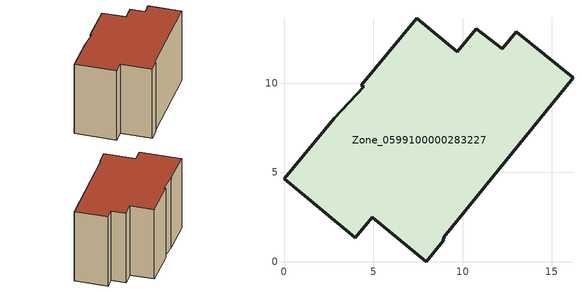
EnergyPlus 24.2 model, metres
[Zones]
Zone_0599100000283227
 floor ground (C_G): 12.22,11.92 13.01,12.89 16.19,10.3 8.95,1.37 8.92,1.16 7.97,0 4.94,2.5 4,1.35 0,4.65 2.81,8.05 4.46,9.79 4.34,9.89 7.43,13.64 9.7,11.76 10.78,13.06 z0
 wall outside (C_F): 7.97,0 8.92,1.16 8.95,1.37 16.19,10.3 13.01,12.89 12.22,11.92 10.78,13.06 9.7,11.76 7.43,13.64 4.34,9.89 4.46,9.79 2.81,8.05 0,4.65 4,1.35 4.94,2.5 7.97,0 z0:9.63
 roof outside (C_R): 4.34,9.89 4.46,9.79 2.81,8.05 0,4.65 4,1.35 4.94,2.5 7.97,0 8.92,1.16 8.95,1.37 16.19,10.3 13.01,12.89 12.22,11.92 10.78,13.06 9.7,11.76 7.43,13.64 z9.63
[BUILDING]
Pand.0599100000283227: North Axis=0; Terrain=City; Loads Convergence Tolerance Value=0.04; Temperature Convergence Tolerance Value=0.4; Solar Distribution=FullExterior; Maximum Number of Warmup Days=25; Minimum Number of Warmup Days=1
[Site:Location]
Rotterdam.The.Hague.AP_ZH_NLD Design_Conditions: Latitude=51.96; Longitude=4.45; Time Zone=1; Elevation=-4.5
[SITE:GROUNDTEMPERATURE:BUILDINGSURFACE]
18, 18, 18, 18, 18, 18, 18, 18, 18, 18, 18, 18
[MATERIAL] Thermal Absorptance=0.9; Solar Absorptance=0.7; Visible Absorptance=0.7
Name | Roughness | Thickness | Conductivity | Density | Specific Heat
G.TC.1946 | MediumSmooth | 0.15 | 1 | 540 | 1210
F.TC.1946 | Rough | 0.3 | 0.857143 | 1920 | 840
R.TC.1946 | MediumRough | 0.2 | 0.909091 | 1500 | 1000
[CONSTRUCTION]
C_G: G.TC.1946
C_F: F.TC.1946
C_R: R.TC.1946
[ZONE]
Zone_0599100000283227: Type=1; Multiplier=1; Ceiling Height=Autocalculate; Volume=Autocalculate; Floor Area=autocalculate; Part of Total Floor Area=Yes
[ZONEINFILTRATION:DESIGNFLOWRATE]
Infil_Zone_0599100000283227: Zone or ZoneList or Space or SpaceList=Zone_0599100000283227; Schedule=AlwaysOn; Design Flow Rate Calculation Method=Flow/Area; Flow Rate per Floor Area=0.003; Constant Term Coefficient=1; Temperature Term Coefficient=0; Velocity Term Coefficient=0; Velocity Squared Term Coefficient=0
[HVACTEMPLATE:ZONE:IDEALLOADSAIRSYSTEM]
Zone_0599100000283227: Maximum Heating Supply Air Temperature=50; Minimum Cooling Supply Air Temperature=13; Maximum Heating Supply Air Humidity Ratio=0.0156; Minimum Cooling Supply Air Humidity Ratio=0.0077; Heating Limit=NoLimit; Cooling Limit=NoLimit; Dehumidification Control Type=ConstantSensibleHeatRatio; Cooling Sensible Heat Ratio=0.7; Dehumidification Setpoint=60; Humidification Control Type=None; Humidification Setpoint=30; Outdoor Air Method=None; Outdoor Air Flow Rate per Person=0.00944; Outdoor Air Flow Rate per Zone Floor Area=0; Outdoor Air Flow Rate per Zone=0; Demand Controlled Ventilation Type=None; Outdoor Air Economizer Type=NoEconomizer; Heat Recovery Type=None; Sensible Heat Recovery Effectiveness=0.7; Latent Heat Recovery Effectiveness=0.65
[ZONECONTROL:THERMOSTAT]
ThermostatControl_Zone_0599100000283227: Zone or ZoneList=Zone_0599100000283227; Control Type Schedule=DualSetpointControlType; Control 1=Thermostat_Zone_0599100000283227; Temperature Difference Between Cutout And Setpoint=0
[THERMOSTATSETPOINT:DUALSETPOINT]
Thermostat_Zone_0599100000283227: Heating Setpoint Temperature Schedule=HeatingSetpoint_Zone_0599100000283227; Cooling Setpoint Temperature Schedule=CoolingSetpoint_Zone_0599100000283227
[SCHEDULE:COMPACT]
HeatingSetpoint_Zone_0599100000283227: Through: 12/31, For: AllDays, Until: 24:00, 21
CoolingSetpoint_Zone_0599100000283227: Through: 12/31, For: AllDays, Until: 24:00, 24
DualSetpointControlType: Through: 12/31, For: AllDays, Until: 24:00, 4
AlwaysOn: Through: 12/31, For: AllDays, Until: 24:00, 1
